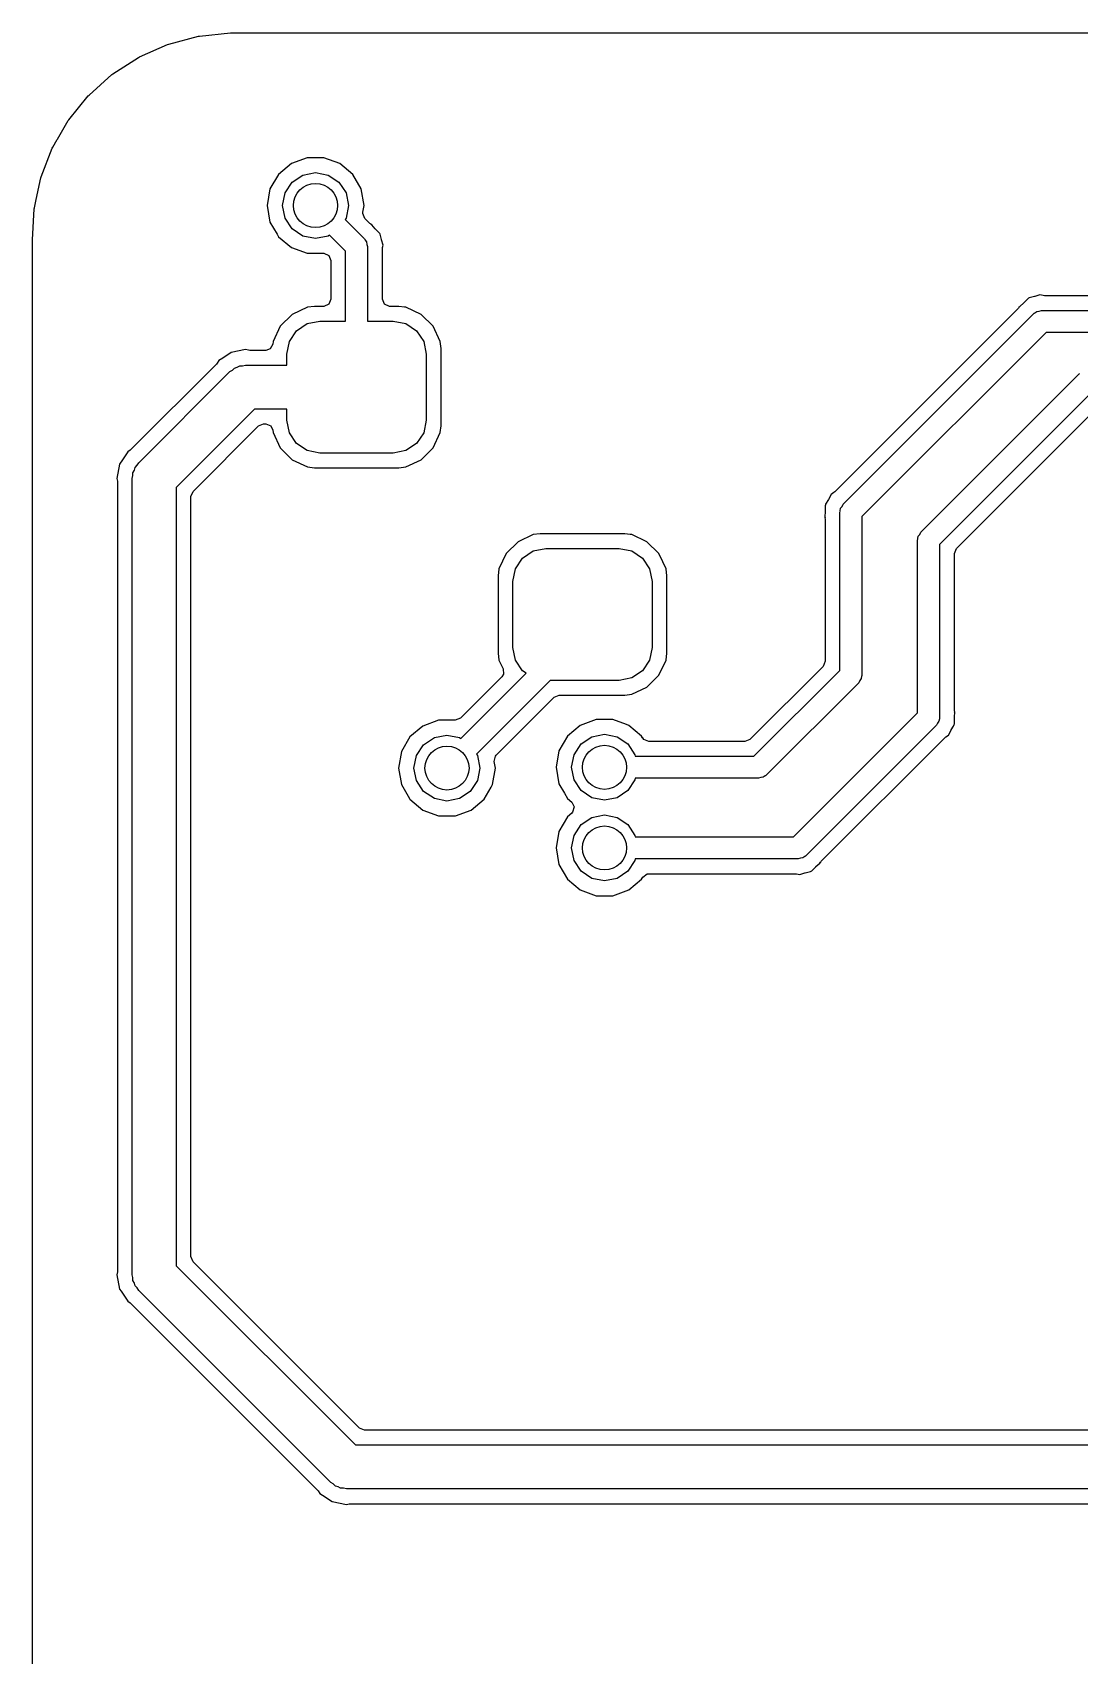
# Model space of a CAD drawing. Extents: x 1.12 to 2.49, y -4.71 to -3.25.
# Drawn here: x 1.1189 to 1.4, y -3.6837 to -3.248 of the extents above; entities that cross this region are included whole.
import ezdxf

# ---------------------------------------------------------------- set-up
doc = ezdxf.new("R2010")
doc.units = 0
doc.header["$MEASUREMENT"] = 0
doc.layers.add('BLACK', color=7, linetype='CONTINUOUS')

msp = doc.modelspace()

# ---------------------------------------------------------------- linework, layer by layer
at = {"layer": 'BLACK', "linetype": 'CONTINUOUS'}
for p, q in [((1.15547, -3.25114), (1.16343, -3.24904)), ((1.16343, -3.24904), (1.16373, -3.24898)), ((1.16373, -3.24898), (1.17202, -3.24814)), ((1.17202, -3.24814), (1.17212, -3.24814)), ((1.17212, -3.24814), (2.43107, -3.24803)), ((1.14765, -3.25456), (1.15518, -3.25124)), ((1.15518, -3.25124), (1.15547, -3.25114)), ((1.14046, -3.25917), (1.14738, -3.25471)), ((1.14738, -3.25471), (1.14765, -3.25456)), ((1.13408, -3.26484), (1.14022, -3.25935)), ((1.14022, -3.25935), (1.14046, -3.25917)), ((1.12866, -3.27144), (1.13387, -3.26506)), ((1.13387, -3.26506), (1.13408, -3.26484)), ((1.1256, -3.27664), (1.12849, -3.27169)), ((1.12849, -3.27169), (1.12866, -3.27144)), ((1.12123, -3.28676), (1.12421, -3.27908)), ((1.12421, -3.27908), (1.12434, -3.2788)), ((1.12434, -3.2788), (1.12552, -3.27679)), ((1.12552, -3.27679), (1.1256, -3.27664)), ((1.18838, -3.28322), (1.18491, -3.28612)), ((1.19262, -3.28167), (1.18838, -3.28322)), ((1.19714, -3.28167), (1.19262, -3.28167)), ((1.20139, -3.28322), (1.19714, -3.28167)), ((1.20485, -3.28612), (1.20139, -3.28322)), ((1.11989, -3.29287), (1.12114, -3.28705)), ((1.12114, -3.28705), (1.12123, -3.28676)), ((1.18491, -3.28612), (1.18265, -3.29004)), ((1.18491, -3.28612), (1.18491, -3.28612)), ((1.1867, -3.2911), (1.18862, -3.28822)), ((1.18862, -3.28822), (1.19149, -3.2863)), ((1.19149, -3.2863), (1.19488, -3.28563)), ((1.19488, -3.28563), (1.19827, -3.2863)), ((1.19827, -3.2863), (1.20115, -3.28822)), ((1.20115, -3.28822), (1.20307, -3.2911)), ((1.20711, -3.29004), (1.20485, -3.28612)), ((1.20485, -3.28612), (1.20485, -3.28612)), ((1.1194, -3.2951), (1.11989, -3.29287)), ((1.18265, -3.29004), (1.18187, -3.29449)), ((1.18602, -3.29449), (1.1867, -3.2911)), ((1.20307, -3.2911), (1.20374, -3.29449)), ((1.20789, -3.29449), (1.20711, -3.29004)), ((1.20711, -3.29004), (1.20711, -3.29004)), ((1.20711, -3.29004), (1.20711, -3.29004)), ((1.11889, -3.30373), (1.11936, -3.2954)), ((1.11936, -3.2954), (1.1194, -3.2951)), ((1.18187, -3.29449), (1.18265, -3.29894)), ((1.1867, -3.29788), (1.18602, -3.29449)), ((1.18862, -3.30075), (1.1867, -3.29788)), ((1.20307, -3.29788), (1.20282, -3.29825)), ((1.20374, -3.29449), (1.20307, -3.29788)), ((1.20755, -3.29659), (1.20758, -3.29625)), ((1.20812, -3.29795), (1.20755, -3.29659)), ((1.20758, -3.29625), (1.20789, -3.29449)), ((1.20945, -3.29928), (1.20812, -3.29795)), ((1.18265, -3.29894), (1.18454, -3.3022)), ((1.18454, -3.3022), (1.18491, -3.30285)), ((1.19149, -3.30267), (1.18862, -3.30075)), ((1.20282, -3.29825), (1.20799, -3.30342)), ((1.20977, -3.29949), (1.20945, -3.29928)), ((1.20976, -3.29952), (1.20977, -3.29949)), ((1.20995, -3.29966), (1.20976, -3.29952)), ((1.21092, -3.30075), (1.20995, -3.29966)), ((1.21096, -3.30079), (1.21092, -3.30075)), ((1.212, -3.30183), (1.21096, -3.30079)), ((1.21211, -3.30201), (1.212, -3.30183)), ((1.21221, -3.3022), (1.21211, -3.30201)), ((1.21256, -3.30363), (1.21221, -3.3022)), ((1.21221, -3.3022), (1.21221, -3.3022)), ((1.11889, -3.3038), (1.11889, -3.30373)), ((1.11889, -3.30381), (1.11889, -3.3038)), ((1.11892, -3.30483), (1.11889, -3.30381)), ((1.11889, -3.30516), (1.11892, -3.30495)), ((1.11892, -3.5815), (1.11889, -3.30516)), ((1.11892, -3.30495), (1.11892, -3.30483)), ((1.11892, -3.30483), (1.11892, -3.30483)), ((1.18491, -3.30285), (1.18838, -3.30576)), ((1.18838, -3.30576), (1.19262, -3.3073)), ((1.19488, -3.30335), (1.19149, -3.30267)), ((1.19827, -3.30267), (1.19488, -3.30335)), ((1.19864, -3.30242), (1.19827, -3.30267)), ((1.20295, -3.30673), (1.19864, -3.30242)), ((1.20799, -3.30342), (1.2081, -3.30357)), ((1.2081, -3.30357), (1.20817, -3.30361)), ((1.20817, -3.30361), (1.20821, -3.30374)), ((1.20821, -3.30374), (1.20858, -3.30426)), ((1.20858, -3.30426), (1.20864, -3.30491)), ((1.20864, -3.30491), (1.20886, -3.30551)), ((1.20886, -3.30551), (1.20886, -3.32551)), ((1.21257, -3.30368), (1.21256, -3.30363)), ((1.21301, -3.30508), (1.21257, -3.30368)), ((1.21281, -3.30631), (1.21285, -3.30597)), ((1.21281, -3.31963), (1.21281, -3.30631)), ((1.21285, -3.30597), (1.21288, -3.30576)), ((1.21288, -3.30576), (1.21301, -3.30508)), ((1.19262, -3.3073), (1.19262, -3.3073)), ((1.19262, -3.3073), (1.19707, -3.3073)), ((1.19707, -3.3073), (1.19843, -3.30787)), ((1.19843, -3.30787), (1.199, -3.30923)), ((1.199, -3.30923), (1.199, -3.31963)), ((1.20295, -3.32551), (1.20295, -3.30673)), ((1.199, -3.31963), (1.19843, -3.32099)), ((1.21338, -3.32099), (1.21281, -3.31963)), ((1.38608, -3.3195), (1.38505, -3.32054)), ((1.38627, -3.31939), (1.38608, -3.3195)), ((1.38646, -3.31929), (1.38627, -3.31939)), ((1.38788, -3.31894), (1.38646, -3.31929)), ((1.38793, -3.31892), (1.38788, -3.31894)), ((1.38933, -3.31849), (1.38793, -3.31892)), ((1.39022, -3.31865), (1.38933, -3.31849)), ((1.38933, -3.31849), (1.38933, -3.31849)), ((1.39057, -3.31868), (1.39022, -3.31865)), ((2.22881, -3.31868), (1.39057, -3.31868)), ((1.1886, -3.32371), (1.1854, -3.32691)), ((1.1927, -3.3218), (1.1886, -3.32371)), ((1.1886, -3.32371), (1.1886, -3.32371)), ((1.19456, -3.32156), (1.1927, -3.3218)), ((1.19707, -3.32156), (1.19456, -3.32156)), ((1.19456, -3.32156), (1.19456, -3.32156)), ((1.19843, -3.32099), (1.19707, -3.32156)), ((1.21474, -3.32156), (1.21338, -3.32099)), ((1.21725, -3.32156), (1.21474, -3.32156)), ((1.21874, -3.32175), (1.21725, -3.32156)), ((1.21725, -3.32156), (1.21725, -3.32156)), ((1.21912, -3.3218), (1.21874, -3.32175)), ((1.22321, -3.32371), (1.21912, -3.3218)), ((1.21912, -3.3218), (1.21912, -3.3218)), ((1.22641, -3.32691), (1.22321, -3.32371)), ((1.22321, -3.32371), (1.22321, -3.32371)), ((1.38354, -3.32205), (1.33426, -3.37132)), ((1.33649, -3.37468), (1.38768, -3.3235)), ((1.38375, -3.32172), (1.38354, -3.32205)), ((1.38377, -3.32174), (1.38375, -3.32172)), ((1.38391, -3.32155), (1.38377, -3.32174)), ((1.385, -3.32058), (1.38391, -3.32155)), ((1.38505, -3.32054), (1.385, -3.32058)), ((1.38768, -3.3235), (1.38783, -3.3234)), ((1.38783, -3.3234), (1.38787, -3.32333)), ((1.38787, -3.32333), (1.38799, -3.32328)), ((1.38799, -3.32328), (1.38852, -3.32291)), ((1.38852, -3.32291), (1.38916, -3.32286)), ((1.38916, -3.32286), (1.38976, -3.32264)), ((1.38976, -3.32264), (2.23071, -3.32264)), ((1.1854, -3.32691), (1.18349, -3.331)), ((1.1854, -3.32691), (1.1854, -3.32691)), ((1.1854, -3.32691), (1.1854, -3.32691)), ((1.1854, -3.32691), (1.1854, -3.32691)), ((1.18788, -3.33098), (1.1898, -3.32811)), ((1.1898, -3.32811), (1.19267, -3.32619)), ((1.19267, -3.32619), (1.19606, -3.32551)), ((1.19606, -3.32551), (1.20295, -3.32551)), ((1.20886, -3.32551), (1.21575, -3.32551)), ((1.21575, -3.32551), (1.21914, -3.32619)), ((1.21914, -3.32619), (1.22201, -3.32811)), ((1.22201, -3.32811), (1.22393, -3.33098)), ((1.22832, -3.331), (1.22641, -3.32691)), ((1.22641, -3.32691), (1.22641, -3.32691)), ((1.22641, -3.32691), (1.22641, -3.32691)), ((1.1834, -3.33169), (1.18267, -3.33297)), ((1.18349, -3.331), (1.1834, -3.33169)), ((1.1872, -3.33437), (1.18788, -3.33098)), ((1.22393, -3.33098), (1.22461, -3.33437)), ((1.22856, -3.33287), (1.22832, -3.331)), ((1.39099, -3.32854), (1.34154, -3.37799)), ((2.22949, -3.32854), (1.39099, -3.32854)), ((1.16827, -3.33708), (1.14542, -3.35992)), ((1.16851, -3.33678), (1.16827, -3.33708)), ((1.16895, -3.33612), (1.16851, -3.33678)), ((1.16998, -3.33543), (1.16895, -3.33612)), ((1.16895, -3.33612), (1.16895, -3.33612)), ((1.17222, -3.33394), (1.16998, -3.33543)), ((1.17606, -3.33317), (1.17222, -3.33394)), ((1.17685, -3.33333), (1.17606, -3.33317)), ((1.17606, -3.33317), (1.17606, -3.33317)), ((1.17722, -3.33337), (1.17685, -3.33333)), ((1.18149, -3.33337), (1.17722, -3.33337)), ((1.18267, -3.33297), (1.18149, -3.33337)), ((1.1872, -3.33732), (1.1872, -3.33437)), ((1.22461, -3.33437), (1.22461, -3.35209)), ((1.22856, -3.35359), (1.22856, -3.33287)), ((1.1474, -3.36354), (1.17189, -3.33905)), ((1.17189, -3.33905), (1.17256, -3.33866)), ((1.17256, -3.33866), (1.17311, -3.33811)), ((1.17311, -3.33811), (1.17386, -3.33791)), ((1.17386, -3.33791), (1.17453, -3.33752)), ((1.17453, -3.33752), (1.17531, -3.33752)), ((1.17531, -3.33752), (1.17606, -3.33732)), ((1.17606, -3.33732), (1.1872, -3.33732)), ((1.35736, -3.38216), (1.39988, -3.33964)), ((1.39988, -3.33964), (1.40003, -3.33954)), ((1.40319, -3.34469), (1.3624, -3.38548)), ((1.17851, -3.34913), (1.15748, -3.37016)), ((1.1872, -3.34913), (1.17851, -3.34913)), ((1.1872, -3.35209), (1.1872, -3.34913)), ((1.36692, -3.38655), (1.40427, -3.34921)), ((1.162, -3.37124), (1.17958, -3.35366)), ((1.17958, -3.35366), (1.18095, -3.35309)), ((1.18095, -3.35309), (1.18149, -3.35309)), ((1.18149, -3.35309), (1.18285, -3.35366)), ((1.18285, -3.35366), (1.1834, -3.35477)), ((1.18788, -3.35548), (1.1872, -3.35209)), ((1.22461, -3.35209), (1.22393, -3.35548)), ((1.22832, -3.35545), (1.22856, -3.35359)), ((1.1834, -3.35477), (1.18349, -3.35545)), ((1.18349, -3.35545), (1.1854, -3.35955)), ((1.1898, -3.35835), (1.18788, -3.35548)), ((1.19267, -3.36027), (1.1898, -3.35835)), ((1.22201, -3.35835), (1.21914, -3.36027)), ((1.22393, -3.35548), (1.22201, -3.35835)), ((1.22641, -3.35955), (1.22832, -3.35545)), ((1.14303, -3.36275), (1.14228, -3.36387)), ((1.14307, -3.3627), (1.14303, -3.36275)), ((1.14446, -3.36061), (1.14307, -3.3627)), ((1.14307, -3.3627), (1.14307, -3.3627)), ((1.14513, -3.36016), (1.14446, -3.36061)), ((1.14446, -3.36061), (1.14446, -3.36061)), ((1.14542, -3.35992), (1.14513, -3.36016)), ((1.1854, -3.35955), (1.1854, -3.35955)), ((1.1854, -3.35955), (1.1886, -3.36275)), ((1.1886, -3.36275), (1.1886, -3.36275)), ((1.1886, -3.36275), (1.1886, -3.36275)), ((1.1886, -3.36275), (1.1927, -3.36466)), ((1.19606, -3.36094), (1.19267, -3.36027)), ((1.21575, -3.36094), (1.19606, -3.36094)), ((1.21914, -3.36027), (1.21575, -3.36094)), ((1.21912, -3.36466), (1.22321, -3.36275)), ((1.22321, -3.36275), (1.22641, -3.35955)), ((1.14228, -3.36387), (1.14152, -3.36772)), ((1.14567, -3.36772), (1.14587, -3.36697)), ((1.14587, -3.36619), (1.14626, -3.36551)), ((1.14587, -3.36697), (1.14587, -3.36619)), ((1.14626, -3.36551), (1.14646, -3.36476)), ((1.14646, -3.36476), (1.14701, -3.36421)), ((1.14701, -3.36421), (1.1474, -3.36354)), ((1.1927, -3.36466), (1.19456, -3.3649)), ((1.19456, -3.3649), (1.21725, -3.3649)), ((1.21725, -3.3649), (1.21912, -3.36466)), ((1.14152, -3.36772), (1.14152, -3.36772)), ((1.14152, -3.36772), (1.14168, -3.3685)), ((1.14168, -3.3685), (1.14171, -3.36888)), ((1.14171, -3.36888), (1.14171, -3.58033)), ((1.14567, -3.5815), (1.14567, -3.36772)), ((1.15748, -3.37016), (1.15748, -3.57905)), ((1.16144, -3.3726), (1.162, -3.37124)), ((1.334, -3.37154), (1.33326, -3.37205)), ((1.33426, -3.37132), (1.334, -3.37154)), ((1.16144, -3.44547), (1.16144, -3.3726)), ((1.33172, -3.37486), (1.33167, -3.37507)), ((1.33167, -3.37507), (1.33167, -3.37653)), ((1.33179, -3.37465), (1.33172, -3.37486)), ((1.33255, -3.3734), (1.33179, -3.37465)), ((1.33257, -3.37335), (1.33255, -3.3734)), ((1.33326, -3.37205), (1.33257, -3.37335)), ((1.33326, -3.37205), (1.33326, -3.37205)), ((1.3357, -3.3764), (1.33581, -3.37576)), ((1.33581, -3.37576), (1.33622, -3.37527)), ((1.33622, -3.37527), (1.33649, -3.37468)), ((1.33167, -3.37659), (1.33158, -3.37805)), ((1.33158, -3.37805), (1.33163, -3.37828)), ((1.33163, -3.37828), (1.33159, -3.37829)), ((1.33159, -3.37829), (1.33167, -3.37867)), ((1.33167, -3.37653), (1.33167, -3.37659)), ((1.33167, -3.37867), (1.33167, -3.41681)), ((1.33563, -3.37677), (1.33566, -3.37659)), ((1.33563, -3.41925), (1.33563, -3.37677)), ((1.33564, -3.37651), (1.3357, -3.3764)), ((1.33566, -3.37659), (1.33564, -3.37651)), ((1.34154, -3.37799), (1.34154, -3.42047)), ((1.24923, -3.38473), (1.24603, -3.38793)), ((1.25332, -3.38282), (1.24923, -3.38473)), ((1.24923, -3.38473), (1.24923, -3.38473)), ((1.25519, -3.38258), (1.25332, -3.38282)), ((1.27788, -3.38258), (1.25519, -3.38258)), ((1.25519, -3.38258), (1.25519, -3.38258)), ((1.27937, -3.38278), (1.27788, -3.38258)), ((1.27788, -3.38258), (1.27788, -3.38258)), ((1.27975, -3.38282), (1.27937, -3.38278)), ((1.28384, -3.38473), (1.27975, -3.38282)), ((1.27975, -3.38282), (1.27975, -3.38282)), ((1.28704, -3.38793), (1.28384, -3.38473)), ((1.28384, -3.38473), (1.28384, -3.38473)), ((1.3565, -3.38425), (1.35653, -3.38407)), ((1.3565, -3.43067), (1.3565, -3.38425)), ((1.35651, -3.38399), (1.35656, -3.38388)), ((1.35653, -3.38407), (1.35651, -3.38399)), ((1.35656, -3.38388), (1.35667, -3.38324)), ((1.35667, -3.38324), (1.35709, -3.38275)), ((1.35709, -3.38275), (1.35736, -3.38216)), ((1.24603, -3.38793), (1.24412, -3.39203)), ((1.24603, -3.38793), (1.24603, -3.38793)), ((1.24851, -3.392), (1.25043, -3.38913)), ((1.25043, -3.38913), (1.2533, -3.38721)), ((1.2533, -3.38721), (1.25669, -3.38654)), ((1.25669, -3.38654), (1.27638, -3.38654)), ((1.27638, -3.38654), (1.27977, -3.38721)), ((1.27977, -3.38721), (1.28264, -3.38913)), ((1.28264, -3.38913), (1.28456, -3.392)), ((1.28806, -3.39012), (1.28704, -3.38793)), ((1.28704, -3.38793), (1.28704, -3.38793)), ((1.28704, -3.38793), (1.28704, -3.38793)), ((1.3624, -3.38548), (1.3624, -3.43189)), ((1.36636, -3.38791), (1.36692, -3.38655)), ((1.36636, -3.42999), (1.36636, -3.38791)), ((1.24412, -3.39203), (1.24388, -3.39389)), ((1.24412, -3.39203), (1.24412, -3.39203)), ((1.24783, -3.39539), (1.24851, -3.392)), ((1.28456, -3.392), (1.28524, -3.39539)), ((1.28895, -3.39203), (1.28806, -3.39012)), ((1.28919, -3.39389), (1.28895, -3.39203)), ((1.28895, -3.39203), (1.28895, -3.39203)), ((1.24388, -3.39389), (1.24388, -3.41461)), ((1.24783, -3.41311), (1.24783, -3.39539)), ((1.28524, -3.39539), (1.28524, -3.41311)), ((1.28919, -3.41461), (1.28919, -3.39389)), ((1.24388, -3.41461), (1.24388, -3.41461)), ((1.24388, -3.41461), (1.24412, -3.41648)), ((1.24851, -3.4165), (1.24783, -3.41311)), ((1.28524, -3.41311), (1.28456, -3.4165)), ((1.28895, -3.41648), (1.28919, -3.41461)), ((1.24412, -3.41648), (1.24522, -3.41884)), ((1.24522, -3.41884), (1.24529, -3.42031)), ((1.25043, -3.41937), (1.24851, -3.4165)), ((1.25142, -3.42003), (1.25043, -3.41937)), ((1.28264, -3.41937), (1.27977, -3.42129)), ((1.28456, -3.4165), (1.28264, -3.41937)), ((1.28704, -3.42057), (1.28895, -3.41648)), ((1.33111, -3.41818), (1.31148, -3.4378)), ((1.31256, -3.44232), (1.33563, -3.41925)), ((1.33167, -3.41681), (1.33111, -3.41818)), ((1.24484, -3.42102), (1.23377, -3.43209)), ((1.23392, -3.43753), (1.25142, -3.42003)), ((1.25783, -3.42197), (1.2381, -3.44171)), ((1.24529, -3.42031), (1.24484, -3.42102)), ((1.27638, -3.42197), (1.25783, -3.42197)), ((1.27977, -3.42129), (1.27638, -3.42197)), ((1.27975, -3.42568), (1.28384, -3.42377)), ((1.28384, -3.42377), (1.28704, -3.42057)), ((1.34067, -3.42256), (1.31587, -3.44736)), ((1.34094, -3.42198), (1.34067, -3.42256)), ((1.34136, -3.42148), (1.34094, -3.42198)), ((1.34147, -3.42085), (1.34136, -3.42148)), ((1.34152, -3.42073), (1.34147, -3.42085)), ((1.34154, -3.42047), (1.3415, -3.42065)), ((1.3415, -3.42065), (1.34152, -3.42073)), ((1.2434, -3.442), (1.25891, -3.42649)), ((1.25891, -3.42649), (1.26027, -3.42593)), ((1.26027, -3.42593), (1.27788, -3.42593)), ((1.27788, -3.42593), (1.27975, -3.42568)), ((1.27788, -3.42593), (1.27788, -3.42593)), ((1.2279, -3.43265), (1.22365, -3.4342)), ((1.2324, -3.43265), (1.2279, -3.43265)), ((1.23377, -3.43209), (1.2324, -3.43265)), ((1.27018, -3.43246), (1.26593, -3.43401)), ((1.2747, -3.43246), (1.27018, -3.43246)), ((1.27839, -3.4338), (1.2747, -3.43246)), ((1.32319, -3.46398), (1.3565, -3.43067)), ((1.36222, -3.4329), (1.36181, -3.43339)), ((1.36234, -3.43226), (1.36222, -3.4329)), ((1.36239, -3.43215), (1.36234, -3.43226)), ((1.3624, -3.43189), (1.36237, -3.43207)), ((1.36237, -3.43207), (1.36239, -3.43215)), ((1.36644, -3.43037), (1.36636, -3.42999)), ((1.36636, -3.43207), (1.36639, -3.43151)), ((1.36636, -3.43213), (1.36636, -3.43207)), ((1.36636, -3.43359), (1.36636, -3.43213)), ((1.36639, -3.43151), (1.36645, -3.43061)), ((1.36641, -3.43038), (1.36644, -3.43037)), ((1.36645, -3.43061), (1.36641, -3.43038)), ((1.36645, -3.43061), (1.36645, -3.43061)), ((1.22019, -3.4371), (1.21793, -3.44102)), ((1.22365, -3.4342), (1.22019, -3.4371)), ((1.22019, -3.4371), (1.22019, -3.4371)), ((1.2239, -3.4392), (1.22677, -3.43728)), ((1.22677, -3.43728), (1.23016, -3.43661)), ((1.23016, -3.43661), (1.23355, -3.43728)), ((1.23355, -3.43728), (1.23392, -3.43753)), ((1.26247, -3.43691), (1.26021, -3.44082)), ((1.26593, -3.43401), (1.26247, -3.43691)), ((1.26247, -3.43691), (1.26247, -3.43691)), ((1.26618, -3.43901), (1.26905, -3.43709)), ((1.26905, -3.43709), (1.27244, -3.43642)), ((1.27244, -3.43642), (1.27583, -3.43709)), ((1.27583, -3.43709), (1.2787, -3.43901)), ((1.27895, -3.43401), (1.27839, -3.4338)), ((1.28241, -3.43691), (1.27895, -3.43401)), ((1.28266, -3.43734), (1.28241, -3.43691)), ((1.28241, -3.43691), (1.28241, -3.43691)), ((1.28241, -3.43691), (1.28241, -3.43691)), ((1.28269, -3.4374), (1.28266, -3.43734)), ((1.36154, -3.43398), (1.3265, -3.46902)), ((1.33064, -3.47047), (1.36377, -3.43734)), ((1.36181, -3.43339), (1.36154, -3.43398)), ((1.36377, -3.43734), (1.36403, -3.43712)), ((1.36403, -3.43712), (1.36478, -3.43661)), ((1.36478, -3.43661), (1.36546, -3.43531)), ((1.36546, -3.43531), (1.36548, -3.43526)), ((1.36548, -3.43526), (1.36613, -3.4342)), ((1.36613, -3.4342), (1.36624, -3.43401)), ((1.36624, -3.43401), (1.36631, -3.4338)), ((1.36624, -3.43401), (1.36624, -3.43401)), ((1.36624, -3.43401), (1.36624, -3.43401)), ((1.36631, -3.4338), (1.36636, -3.43359)), ((1.21793, -3.44102), (1.21715, -3.44547)), ((1.22198, -3.44208), (1.2239, -3.4392)), ((1.2381, -3.44171), (1.23834, -3.44208)), ((1.26021, -3.44082), (1.25943, -3.44528)), ((1.26426, -3.44189), (1.26618, -3.43901)), ((1.2787, -3.43901), (1.28062, -3.44189)), ((1.283, -3.4378), (1.28269, -3.4374)), ((1.28436, -3.43837), (1.283, -3.4378)), ((1.31012, -3.43837), (1.28436, -3.43837)), ((1.31148, -3.4378), (1.31012, -3.43837)), ((1.16144, -3.57661), (1.16144, -3.44547)), ((1.21715, -3.44547), (1.21793, -3.44992)), ((1.2213, -3.44547), (1.22198, -3.44208)), ((1.22198, -3.44886), (1.2213, -3.44547)), ((1.23834, -3.44208), (1.23902, -3.44547)), ((1.23902, -3.44547), (1.23834, -3.44886)), ((1.24239, -3.44992), (1.24317, -3.44547)), ((1.24286, -3.4437), (1.24318, -3.44226)), ((1.24317, -3.44547), (1.24286, -3.4437)), ((1.24318, -3.44226), (1.2434, -3.442)), ((1.25943, -3.44528), (1.26021, -3.44973)), ((1.26358, -3.44528), (1.26426, -3.44189)), ((1.26426, -3.44867), (1.26358, -3.44528)), ((1.28062, -3.44189), (1.28071, -3.44232)), ((1.28071, -3.44232), (1.31256, -3.44232)), ((1.21793, -3.44992), (1.22008, -3.45364)), ((1.2239, -3.45173), (1.22198, -3.44886)), ((1.23834, -3.44886), (1.23642, -3.45173)), ((1.24199, -3.4506), (1.24239, -3.44992)), ((1.24239, -3.44992), (1.24239, -3.44992)), ((1.24239, -3.44992), (1.24239, -3.44992)), ((1.26021, -3.44973), (1.26167, -3.45225)), ((1.26618, -3.45154), (1.26426, -3.44867)), ((1.28062, -3.44867), (1.2787, -3.45154)), ((1.28071, -3.44823), (1.28062, -3.44867)), ((1.31378, -3.44823), (1.28071, -3.44823)), ((1.31439, -3.44801), (1.31378, -3.44823)), ((1.31503, -3.44795), (1.31439, -3.44801)), ((1.31556, -3.44758), (1.31503, -3.44795)), ((1.31568, -3.44754), (1.31556, -3.44758)), ((1.31572, -3.44747), (1.31568, -3.44754)), ((1.31587, -3.44736), (1.31572, -3.44747)), ((1.22008, -3.45364), (1.22019, -3.45383)), ((1.22019, -3.45383), (1.22365, -3.45674)), ((1.22677, -3.45365), (1.2239, -3.45173)), ((1.23016, -3.45433), (1.22677, -3.45365)), ((1.23355, -3.45365), (1.23016, -3.45433)), ((1.23642, -3.45173), (1.23355, -3.45365)), ((1.23667, -3.45674), (1.24013, -3.45383)), ((1.24013, -3.45383), (1.24199, -3.4506)), ((1.26167, -3.45225), (1.26247, -3.45364)), ((1.26247, -3.45364), (1.26365, -3.45462)), ((1.26365, -3.45462), (1.26433, -3.45593)), ((1.26905, -3.45346), (1.26618, -3.45154)), ((1.27244, -3.45413), (1.26905, -3.45346)), ((1.27583, -3.45346), (1.27244, -3.45413)), ((1.2787, -3.45154), (1.27583, -3.45346)), ((1.22365, -3.45674), (1.2279, -3.45828)), ((1.2279, -3.45828), (1.2279, -3.45828)), ((1.2279, -3.45828), (1.23242, -3.45828)), ((1.23242, -3.45828), (1.23667, -3.45674)), ((1.23242, -3.45828), (1.23242, -3.45828)), ((1.26247, -3.45856), (1.26021, -3.46248)), ((1.26365, -3.45758), (1.26247, -3.45856)), ((1.26388, -3.45734), (1.26365, -3.45758)), ((1.26433, -3.45593), (1.26388, -3.45734)), ((1.26618, -3.46067), (1.26905, -3.45875)), ((1.26905, -3.45875), (1.27244, -3.45807)), ((1.27244, -3.45807), (1.27583, -3.45875)), ((1.27583, -3.45875), (1.2787, -3.46067)), ((1.26021, -3.46248), (1.25943, -3.46693)), ((1.26426, -3.46354), (1.26618, -3.46067)), ((1.2787, -3.46067), (1.28062, -3.46354)), ((1.25943, -3.46693), (1.26021, -3.47138)), ((1.26358, -3.46693), (1.26426, -3.46354)), ((1.26426, -3.47032), (1.26358, -3.46693)), ((1.28062, -3.46354), (1.28071, -3.46398)), ((1.28071, -3.46398), (1.32319, -3.46398)), ((1.26021, -3.47138), (1.26247, -3.47529)), ((1.26618, -3.47319), (1.26426, -3.47032)), ((1.28062, -3.47032), (1.2787, -3.47319)), ((1.28071, -3.46988), (1.28062, -3.47032)), ((1.32441, -3.46988), (1.28071, -3.46988)), ((1.32502, -3.46966), (1.32441, -3.46988)), ((1.32566, -3.46961), (1.32502, -3.46966)), ((1.32619, -3.46924), (1.32566, -3.46961)), ((1.32631, -3.46919), (1.32619, -3.46924)), ((1.32635, -3.46912), (1.32631, -3.46919)), ((1.3265, -3.46902), (1.32635, -3.46912)), ((1.32809, -3.47302), (1.32913, -3.47198)), ((1.32913, -3.47198), (1.32917, -3.47194)), ((1.32917, -3.47194), (1.33027, -3.47097)), ((1.33027, -3.47097), (1.3304, -3.47078)), ((1.33027, -3.47097), (1.33027, -3.47097)), ((1.3304, -3.47078), (1.33043, -3.4708)), ((1.33043, -3.4708), (1.33064, -3.47047)), ((1.26247, -3.47529), (1.26247, -3.47529)), ((1.26247, -3.47529), (1.26593, -3.4782)), ((1.26905, -3.47511), (1.26618, -3.47319)), ((1.27244, -3.47579), (1.26905, -3.47511)), ((1.27583, -3.47511), (1.27244, -3.47579)), ((1.2787, -3.47319), (1.27583, -3.47511)), ((1.27895, -3.4782), (1.28241, -3.47529)), ((1.28241, -3.47529), (1.28269, -3.4748)), ((1.28269, -3.4748), (1.28386, -3.4739)), ((1.28386, -3.4739), (1.28436, -3.47384)), ((1.28436, -3.47384), (1.32361, -3.47384)), ((1.32361, -3.47384), (1.32395, -3.47387)), ((1.32395, -3.47387), (1.32484, -3.47403)), ((1.32484, -3.47403), (1.32624, -3.4736)), ((1.32484, -3.47403), (1.32484, -3.47403)), ((1.32484, -3.47403), (1.32484, -3.47403)), ((1.32624, -3.4736), (1.32629, -3.47358)), ((1.32629, -3.47358), (1.32772, -3.47323)), ((1.32772, -3.47323), (1.32791, -3.47313)), ((1.32772, -3.47323), (1.32772, -3.47323)), ((1.32791, -3.47313), (1.32809, -3.47302)), ((1.32809, -3.47302), (1.32809, -3.47302)), ((1.26593, -3.4782), (1.27018, -3.47974)), ((1.27018, -3.47974), (1.27018, -3.47974)), ((1.27018, -3.47974), (1.2747, -3.47974)), ((1.2747, -3.47974), (1.27895, -3.4782)), ((1.2747, -3.47974), (1.2747, -3.47974)), ((1.162, -3.57798), (1.16144, -3.57661)), ((1.14168, -3.58071), (1.14152, -3.5815)), ((1.14171, -3.58033), (1.14168, -3.58071)), ((1.15748, -3.57905), (1.2056, -3.62717)), ((1.20667, -3.62264), (1.162, -3.57798)), ((1.11893, -3.80163), (1.11892, -3.5815)), ((1.14152, -3.5815), (1.14152, -3.5815)), ((1.14152, -3.5815), (1.14228, -3.58534)), ((1.14228, -3.58534), (1.14228, -3.58534)), ((1.14228, -3.58534), (1.14228, -3.58534)), ((1.14228, -3.58534), (1.14228, -3.58534)), ((1.14228, -3.58534), (1.14267, -3.58591)), ((1.14587, -3.58225), (1.14567, -3.5815)), ((1.14587, -3.58302), (1.14587, -3.58225)), ((1.14626, -3.5837), (1.14587, -3.58302)), ((1.14646, -3.58445), (1.14626, -3.5837)), ((1.14701, -3.585), (1.14646, -3.58445)), ((1.1474, -3.58567), (1.14701, -3.585)), ((1.14267, -3.58591), (1.14267, -3.58591)), ((1.14267, -3.58591), (1.14446, -3.58861)), ((1.14446, -3.58861), (1.14446, -3.58861)), ((1.14446, -3.58861), (1.14513, -3.58905)), ((1.14513, -3.58905), (1.14542, -3.58929)), ((1.14542, -3.58929), (1.19535, -3.63922)), ((1.19897, -3.63725), (1.1474, -3.58567)), ((1.20803, -3.62321), (1.20667, -3.62264)), ((1.42212, -3.62321), (1.20803, -3.62321)), ((1.2056, -3.62717), (1.55267, -3.62717)), ((1.19965, -3.63764), (1.19897, -3.63725)), ((1.2002, -3.63819), (1.19965, -3.63764)), ((1.19535, -3.63922), (1.19559, -3.63952)), ((1.19559, -3.63952), (1.19604, -3.64018)), ((1.19604, -3.64018), (1.19604, -3.64018)), ((1.19604, -3.64018), (1.19678, -3.64068)), ((1.19678, -3.64068), (1.19678, -3.64068)), ((1.19678, -3.64068), (1.1993, -3.64236)), ((1.20095, -3.63839), (1.2002, -3.63819)), ((1.20162, -3.63878), (1.20095, -3.63839)), ((1.2024, -3.63878), (1.20162, -3.63878)), ((1.20315, -3.63898), (1.2024, -3.63878)), ((1.55512, -3.63898), (1.20315, -3.63898)), ((1.1993, -3.64236), (1.20315, -3.64313)), ((1.20315, -3.64313), (1.20393, -3.64297)), ((1.20315, -3.64313), (1.20315, -3.64313)), ((1.20315, -3.64313), (1.20315, -3.64313)), ((1.20393, -3.64297), (1.20431, -3.64293)), ((1.20431, -3.64293), (1.55396, -3.64293))]:
    msp.add_line(p, q, dxfattribs=at)
at = {"layer": 'BLACK'}
for centre in [(1.19488, -3.29449), (1.23016, -3.44547), (1.27244, -3.44528), (1.27244, -3.46693)]:
    msp.add_circle(centre, 0.00591, dxfattribs=at)

doc.saveas('drawing.dxf')
